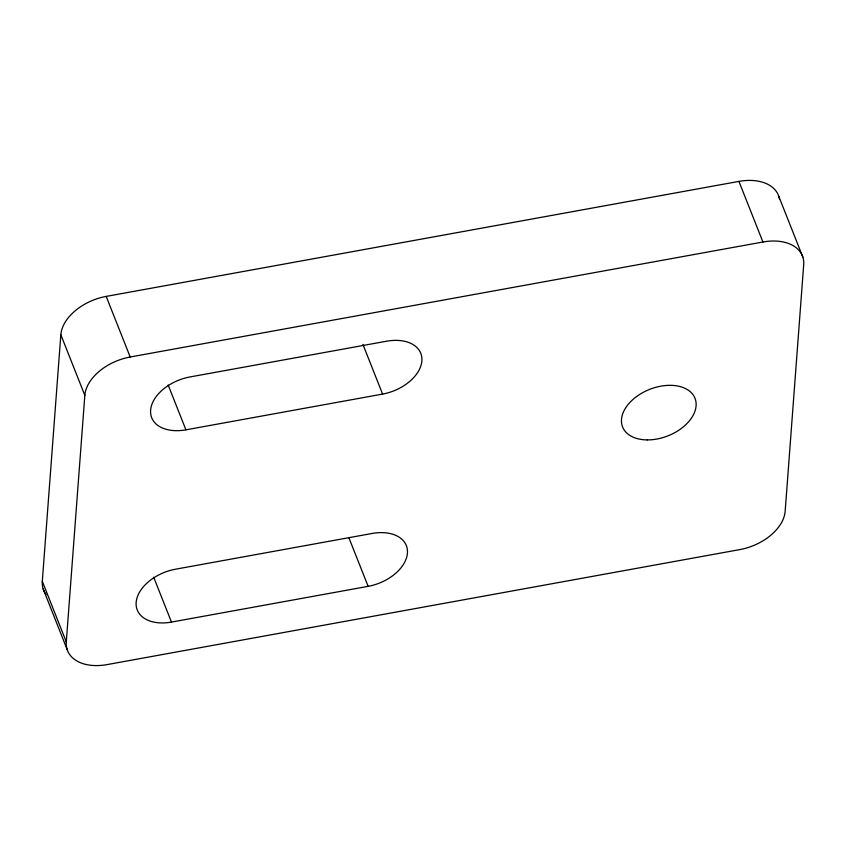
<?xml version="1.0" encoding="UTF-8"?>
<svg xmlns="http://www.w3.org/2000/svg" width="846" height="846" viewBox="0 0 846 846"><rect width="100%" height="100%" fill="white"/><g stroke="black" fill="none" stroke-linecap="round" stroke-linejoin="round"><path stroke-width="1.27" d="M46.107 594.527A44.954 28.838 -21.6 0 1 42.3 581.318L60.838 334.752A44.954 28.838 -21.6 0 1 106.194 296.407L738.939 181.393A44.954 28.838 -21.6 0 1 779.452 198.905M738.939 181.393L762.933 241.998A44.954 28.838 -21.6 0 1 803.7 264.682L785.162 511.248A44.954 28.838 -21.6 0 1 739.806 549.593L107.061 664.607A44.954 28.838 -21.6 0 1 66.295 641.913L84.833 395.346L60.838 334.752M84.833 395.346A44.954 28.838 -21.6 0 1 130.189 357.001L762.933 241.998M185.919 429.831L382.593 394.088A38.937 24.978 -21.6 0 0 421.879 360.872A38.937 24.978 -21.6 0 0 386.569 341.213L189.895 376.967A38.937 24.978 -21.6 0 0 150.609 410.173A38.937 24.978 -21.6 0 0 185.919 429.831L168.164 384.993M171.463 622.085L368.137 586.341A38.937 24.978 -21.6 0 0 407.423 553.125A38.937 24.978 -21.6 0 0 372.113 533.466L175.439 569.221A38.937 24.978 -21.6 0 0 136.153 602.426A38.937 24.978 -21.6 0 0 171.463 622.085L153.708 577.247M778.838 196.452L802.822 257.057M362.913 344.396L382.593 394.088M348.943 537.855L368.137 586.341M106.194 296.407L130.189 357.001M42.3 581.318L66.295 641.913M43.178 588.943L67.162 649.548M647.222 439.909A38.937 24.978 -21.6 0 0 695.338 399.227A38.937 24.978 -21.6 0 0 633.823 398.72A38.937 24.978 -21.6 0 0 647.222 439.909"/></g></svg>
